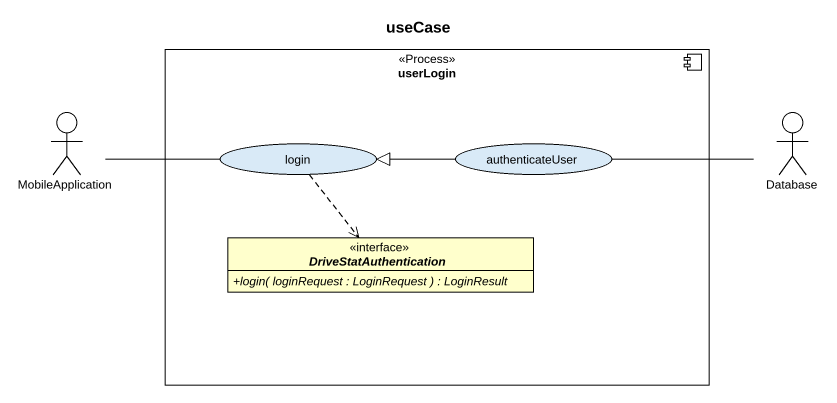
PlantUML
@startuml
title useCase
allowmixing
hide circle
hide empty members
skinparam classAttributeIconSize 0
component userLogin <<Process>> {
  usecase login
  usecase authenticateUser
  interface DriveStatAuthentication {
    {abstract} +login( loginRequest : LoginRequest ) : LoginResult
  }
}
actor MobileApplication
actor "Database" as Database_
MobileApplication -right- login
Database_ -left- authenticateUser
login ..> DriveStatAuthentication
authenticateUser -left-|> login
@enduml
